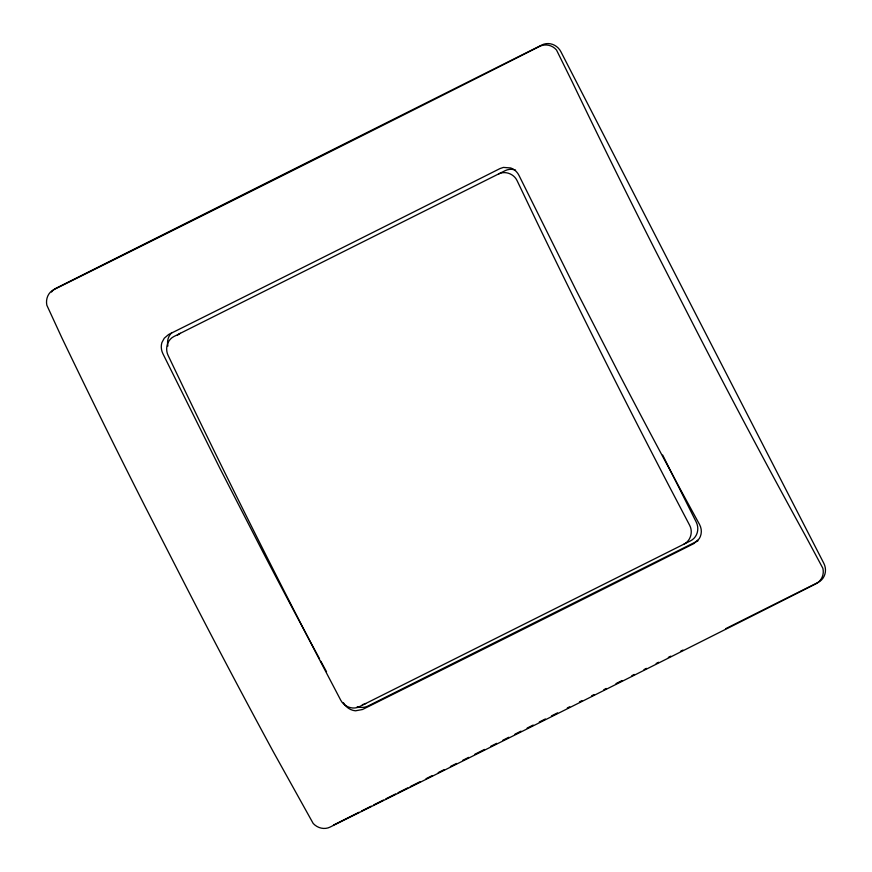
<?xml version="1.0" encoding="UTF-8"?>
<svg xmlns="http://www.w3.org/2000/svg" width="872" height="872" viewBox="0 0 872 872"><rect width="100%" height="100%" fill="white"/><g stroke="black" fill="none" stroke-linecap="round" stroke-linejoin="round"><path stroke-width="1.31" d="M683.953 544.15C690.7 540.803 693.164 531.865 689.665 525.326L669.195 486.227A3023.671 958.949 63.4 0 1 536.127 220.463L517.085 180.646C513.946 173.931 505.313 170.541 498.588 173.942M698.069 540.738L367.919 706.048A14.573 13.81 57.4 0 1 357.237 706.625M333.518 825.043L359.09 812.235M361.52 811.014L371.265 806.142M373.696 804.921L383.44 800.049M385.871 798.828L395.615 793.945M398.046 792.724L407.791 787.852M410.222 786.631L419.966 781.759M426.048 778.707L432.141 775.655M438.224 772.614L444.317 769.562M450.399 766.521L456.492 763.469M462.574 760.417L468.667 757.376M474.75 754.324L484.494 749.44M490.587 746.399L496.669 743.347M502.763 740.306L508.845 737.254M514.938 734.202L521.02 731.161M527.113 728.109L533.195 725.057M539.288 722.016L545.371 718.964M551.464 715.912L557.546 712.871M567.291 707.988L569.721 706.767M579.466 701.895L581.897 700.674M591.641 695.802L594.072 694.581M603.816 689.698L606.247 688.477M615.992 683.604L622.074 680.552M631.818 675.68L634.249 674.459M643.994 669.587L646.424 668.366M656.169 663.483L658.6 662.262M668.344 657.39L670.775 656.169M680.52 651.297L682.95 650.076M725.569 628.734L818.1 582.409A14.573 13.81 57.4 0 0 823.8 563.268L560.892 51.721A14.573 13.81 57.4 0 0 541.883 44.963L56.091 288.207A14.573 13.81 57.4 0 0 51.492 292.033M662.676 455.064L696.216 522.045A14.279 13.538 63.4 0 1 690.504 540.869L359.177 706.778C352.441 710.081 344.015 706.549 340.669 700.074L320.198 660.976A3024.063 959.069 63.4 0 1 187.131 395.212L168.089 355.395C164.906 348.844 167.13 339.971 173.811 336.57L505.139 170.672A14.279 13.538 63.4 0 1 515.57 170.116M177.441 335.295A14.279 13.538 63.4 0 1 180.362 333.289M365.717 703.497A14.279 13.538 63.4 0 1 362.37 704.631M326.542 671.789A2699.854 856.25 63.4 0 1 320.842 661.238M319.577 658.894A2699.854 856.25 63.4 0 1 262.701 551.605L219.918 468.362L162.879 353.661A14.53 13.407 67.5 0 1 161.876 342.631L164.263 338.216L168.569 334.532L205.541 316.111A3136.824 98.525 -27.2 0 0 461.637 187.883L499.939 168.601L503.417 167.413L510.72 167.958A14.53 14.061 69.7 0 1 518.96 175.359L576 290.06L618.782 373.303A2699.516 856.141 63.4 0 0 684.531 497.007L699.529 524.475A14.519 13.985 39.2 0 1 699.235 538.711L693.872 543.583L655.417 562.931A3133.423 98.427 -27.2 0 1 399.605 691.016L362.501 709.503L355.503 710.811A14.519 13.32 47.3 0 1 343.448 702.767M167.904 346.053A14.573 13.81 57.4 0 1 171.926 332.526M539.583 46.423L508.572 62.076A3128.91 98.285 -27.2 0 1 83.113 275.105L53.792 289.678A14.486 13.254 72.3 0 0 46.837 305.211L61.879 337.835A2696.42 855.17 63.4 0 0 144.698 505.749L185.943 586.3A2696.377 855.149 63.4 0 0 273.187 751.544L313.19 823.462A14.486 13.167 45.5 0 0 329.998 827.125L359.329 812.551A3128.91 98.285 -27.2 0 0 784.778 599.522L815.8 583.88A14.486 13.974 34.4 0 0 822.852 568.261L806.001 536.803A2696.061 855.051 63.4 0 1 696.445 330.684L655.199 250.133A2696.082 855.061 63.4 0 1 572.381 82.219L556.51 50.02A14.486 14.061 78.4 0 0 539.583 46.434"/></g></svg>
